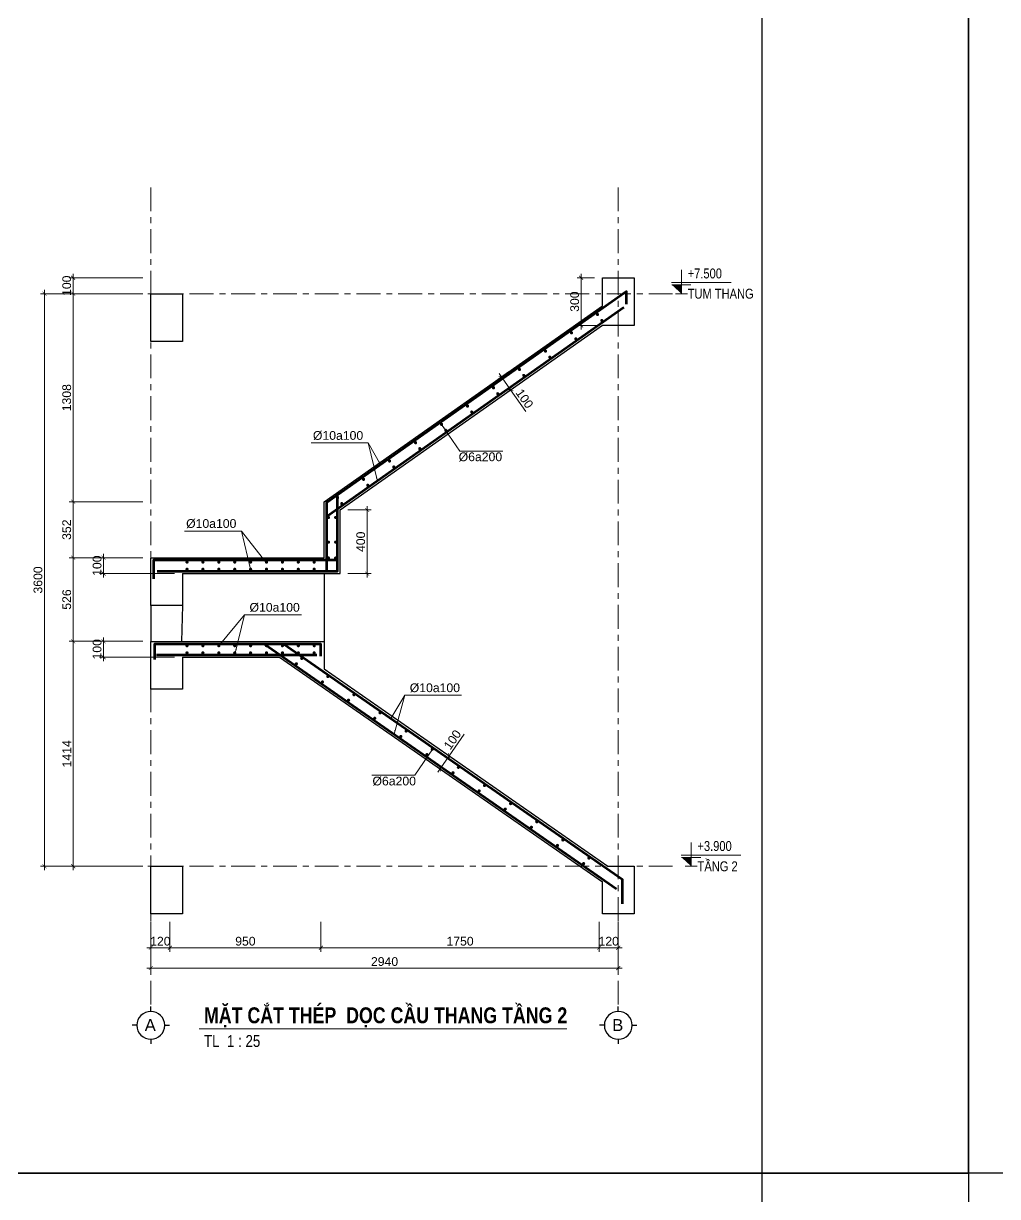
# Model space of a CAD drawing. Header units: millimetres. Extents: x 0 to 84000, y -29700 to 363007.
# Drawn here: x 18226 to 42731, y -586 to 28916 of the extents above; entities that cross this region are included whole.
import ezdxf

# ---------------------------------------------------------------- set-up
doc = ezdxf.new("R2010")
doc.units = ezdxf.units.MM
doc.linetypes.add('Grid Line', pattern=[10.5, 6, -1.5, 1.5, -1.5])
for name, color, linetype, lineweight in [('- Border', 7, 'Continuous', 25), ('- Dims', 8, 'Continuous', 13), ('- Note', 9, 'Continuous', 13), ('- RebarC', 10, 'Continuous', 50), ('- RebarL', 6, 'Continuous', 60), ('A-FLOR-LEVL', 51, 'Continuous', 13), ('G-ANNO-TTLB', 6, 'Continuous', 13), ('S-GRID', 1, 'Continuous', 13), ('S-GRID-IDEN', 1, 'Continuous', 25), ('S-Note', 9, 'Continuous', 13), ('S-Text', 3, 'Continuous', 25)]:
    doc.layers.add(name, color=color, linetype=linetype, lineweight=lineweight)
doc.layers.add('G-ANNO-NPLT', color=191, linetype='Continuous', plot=False)
doc.styles.add('Arial', font='arial.ttf')
doc.styles.add('Arial_1', font='arial.ttf', dxfattribs={"width": 0.8, "height": 125})
doc.styles.add('Arial_2', font='arial.ttf', dxfattribs={"width": 0.8, "height": 125})
doc.styles.add('Arial_4', font='arial.ttf', dxfattribs={"width": 0.8, "height": 3})
doc.styles.add('Arial_B_4', font='arialbd.ttf', dxfattribs={"width": 0.8, "height": 4})
doc.styles.add('R-Arial', font='arial.ttf')
doc.dimstyles.new('SC-25-100', dxfattribs={"dimtxt": 220, "dimasz": 100, "dimexe": 100, "dimexo": 200, "dimgap": 50, "dimtad": 1, "dimdec": 0, "dimlfac": 0.25, "dimzin": 0, "dimdsep": 46, "dimtxsty": 'R-Arial', "dimblk": 'ARCHTICK', "dimcen": 0.5, "dimdle": 100, "dimclrd": 256, "dimclre": 256, "dimclrt": 4, "dimadec": 0, "dimazin": 0, "dimtfac": 1, "dimtdec": 0, "dimtix": 1, "dimtmove": 0, "dimatfit": 3, "dimfxl": 1, "dimtolj": 1, "dimtzin": 0, "dimlwd": -1, "dimlwe": -1, "dimarcsym": 0})

# ---------------------------------------------------------------- blocks, each defined once
blk = doc.blocks.new('_ArchTick')
at = {"color": 0, "linetype": 'ByBlock', "const_width": 0.15}
blk.add_lwpolyline([(-0.5, -0.5), (0.5, 0.5)], dxfattribs=at)
blk = doc.blocks.new('*D457')
at = {"layer": '- Dims', "ltscale": 100, "transparency": 16777216}
for p, q in [((18754, 22220), (18754, 7620)), ((21230, 22120), (18654, 22120)), ((21230, 7720), (18654, 7720))]:
    blk.add_line(p, q, dxfattribs=at)
at = {"layer": 'Defpoints', "color": 0, "ltscale": 100, "transparency": 16777216}
for p in [(21430, 22120), (18754, 7720), (21430, 7720)]:
    blk.add_point(p, dxfattribs=at)
at = {"layer": '- Dims', "ltscale": 100, "transparency": 16777216, "xscale": 100, "yscale": 100, "zscale": 100}
for p, rotation in [((18754, 22120), 90), ((18754, 7720), 270)]:
    blk.add_blockref('_ArchTick', p, dxfattribs=dict(at, rotation=rotation))
at = {"layer": '- Dims', "color": 4, "ltscale": 100, "transparency": 16777216, "insert": (18592, 14920), "char_height": 220, "attachment_point": 5, "rotation": 90, "style": 'R-Arial'}
blk.add_mtext('\\A1;3600', dxfattribs=at)
blk = doc.blocks.new('Level - PVI_Level Head-1669212-CD_MẶT ĐỨNG TRỤC C-A')
at = {"layer": 'A-FLOR-LEVL'}
blk.add_hatch(color=256, dxfattribs=at).paths.add_polyline_path([(5080, -618), (4960, -508), (5080, -508)])
for p, q in [((5080, -618), (5080, -318)), ((4954, -478), (5704, -478)), ((4960, -508), (5200, -508)), ((5005, -618), (5155, -618))]:
    blk.add_line(p, q, dxfattribs=at)
blk = doc.blocks.new('*D458')
at = {"layer": '- Dims', "ltscale": 100, "transparency": 16777216}
for p, q in [((21230, 13377), (19377, 13377)), ((19477, 7620), (19477, 13477)), ((21230, 7720), (19377, 7720))]:
    blk.add_line(p, q, dxfattribs=at)
at = {"layer": 'Defpoints', "color": 0, "ltscale": 100, "transparency": 16777216}
for p in [(19477, 13377), (21430, 13377), (21430, 7720)]:
    blk.add_point(p, dxfattribs=at)
at = {"layer": '- Dims', "ltscale": 100, "transparency": 16777216, "xscale": 100, "yscale": 100, "zscale": 100}
for p, rotation in [((19477, 13377), 90), ((19477, 7720), 270)]:
    blk.add_blockref('_ArchTick', p, dxfattribs=dict(at, rotation=rotation))
at = {"layer": '- Dims', "color": 4, "ltscale": 100, "transparency": 16777216, "insert": (19317, 10548), "char_height": 220, "attachment_point": 5, "rotation": 90, "style": 'R-Arial'}
blk.add_mtext('\\A1;1414', dxfattribs=at)
blk = doc.blocks.new('*D459')
at = {"layer": '- Dims', "ltscale": 100, "transparency": 16777216}
for p, q in [((21230, 15480), (19377, 15480)), ((19477, 13277), (19477, 15580)), ((21230, 13377), (19377, 13377))]:
    blk.add_line(p, q, dxfattribs=at)
at = {"layer": 'Defpoints', "color": 0, "ltscale": 100, "transparency": 16777216}
for p in [(19477, 15480), (21430, 15480), (21430, 13377)]:
    blk.add_point(p, dxfattribs=at)
at = {"layer": '- Dims', "ltscale": 100, "transparency": 16777216, "xscale": 100, "yscale": 100, "zscale": 100}
for p, rotation in [((19477, 15480), 90), ((19477, 13377), 270)]:
    blk.add_blockref('_ArchTick', p, dxfattribs=dict(at, rotation=rotation))
at = {"layer": '- Dims', "color": 4, "ltscale": 100, "transparency": 16777216, "insert": (19315, 14428), "char_height": 220, "attachment_point": 5, "rotation": 90, "style": 'R-Arial'}
blk.add_mtext('\\A1;526', dxfattribs=at)
blk = doc.blocks.new('*D460')
at = {"layer": '- Dims', "ltscale": 100, "transparency": 16777216}
for p, q in [((21230, 16888), (19377, 16888)), ((19477, 15380), (19477, 16988)), ((21230, 15480), (19377, 15480))]:
    blk.add_line(p, q, dxfattribs=at)
at = {"layer": 'Defpoints', "color": 0, "ltscale": 100, "transparency": 16777216}
for p in [(19477, 16888), (21430, 16888), (21430, 15480)]:
    blk.add_point(p, dxfattribs=at)
at = {"layer": '- Dims', "ltscale": 100, "transparency": 16777216, "xscale": 100, "yscale": 100, "zscale": 100}
for p, rotation in [((19477, 16888), 90), ((19477, 15480), 270)]:
    blk.add_blockref('_ArchTick', p, dxfattribs=dict(at, rotation=rotation))
at = {"layer": '- Dims', "color": 4, "ltscale": 100, "transparency": 16777216, "insert": (19315, 16184), "char_height": 220, "attachment_point": 5, "rotation": 90, "style": 'R-Arial'}
blk.add_mtext('\\A1;352', dxfattribs=at)
blk = doc.blocks.new('*D461')
at = {"layer": '- Dims', "ltscale": 100, "transparency": 16777216}
for p, q in [((19477, 16788), (19477, 22220)), ((21230, 22120), (19377, 22120)), ((21230, 16888), (19377, 16888))]:
    blk.add_line(p, q, dxfattribs=at)
at = {"layer": 'Defpoints', "color": 0, "ltscale": 100, "transparency": 16777216}
for p in [(19477, 22120), (21430, 22120), (21430, 16888)]:
    blk.add_point(p, dxfattribs=at)
at = {"layer": '- Dims', "ltscale": 100, "transparency": 16777216, "xscale": 100, "yscale": 100, "zscale": 100}
for p, rotation in [((19477, 22120), 90), ((19477, 16888), 270)]:
    blk.add_blockref('_ArchTick', p, dxfattribs=dict(at, rotation=rotation))
at = {"layer": '- Dims', "color": 4, "ltscale": 100, "transparency": 16777216, "insert": (19315, 19504), "char_height": 220, "attachment_point": 5, "rotation": 90, "style": 'R-Arial'}
blk.add_mtext('\\A1;1308', dxfattribs=at)
blk = doc.blocks.new('*D462')
at = {"layer": '- Dims', "ltscale": 100, "transparency": 16777216}
for p, q in [((21430, 6320), (21430, 5572)), ((21910, 6320), (21910, 5572)), ((21430, 5672), (21330, 5672)), ((21430, 5672), (21910, 5672)), ((21910, 5672), (22010, 5672))]:
    blk.add_line(p, q, dxfattribs=at)
at = {"layer": 'Defpoints', "color": 0, "ltscale": 100, "transparency": 16777216}
for p in [(21430, 6520), (21910, 6520), (21910, 5672)]:
    blk.add_point(p, dxfattribs=at)
at = {"layer": '- Dims', "ltscale": 100, "transparency": 16777216, "xscale": 100, "yscale": 100, "zscale": 100}
blk.add_blockref('_ArchTick', (21430, 5672), dxfattribs=at)
at = {"layer": '- Dims', "ltscale": 100, "transparency": 16777216, "xscale": 100, "yscale": 100, "zscale": 100, "rotation": 180}
blk.add_blockref('_ArchTick', (21910, 5672), dxfattribs=at)
at = {"layer": '- Dims', "color": 4, "ltscale": 100, "transparency": 16777216, "insert": (21670, 5834), "char_height": 220, "attachment_point": 5, "style": 'R-Arial'}
blk.add_mtext('\\A1;120', dxfattribs=at)
blk = doc.blocks.new('*D463')
at = {"layer": '- Dims', "ltscale": 100, "transparency": 16777216}
for p, q in [((21910, 6320), (21910, 5572)), ((25710, 6320), (25710, 5572)), ((21810, 5672), (25810, 5672))]:
    blk.add_line(p, q, dxfattribs=at)
at = {"layer": 'Defpoints', "color": 0, "ltscale": 100, "transparency": 16777216}
for p in [(21910, 6520), (25710, 6520), (25710, 5672)]:
    blk.add_point(p, dxfattribs=at)
at = {"layer": '- Dims', "ltscale": 100, "transparency": 16777216, "xscale": 100, "yscale": 100, "zscale": 100, "rotation": 180}
blk.add_blockref('_ArchTick', (21910, 5672), dxfattribs=at)
at = {"layer": '- Dims', "ltscale": 100, "transparency": 16777216, "xscale": 100, "yscale": 100, "zscale": 100}
blk.add_blockref('_ArchTick', (25710, 5672), dxfattribs=at)
at = {"layer": '- Dims', "color": 4, "ltscale": 100, "transparency": 16777216, "insert": (23810, 5834), "char_height": 220, "attachment_point": 5, "style": 'R-Arial'}
blk.add_mtext('\\A1;950', dxfattribs=at)
blk = doc.blocks.new('*D464')
at = {"layer": '- Dims', "ltscale": 100, "transparency": 16777216}
for p, q in [((25710, 6320), (25710, 5572)), ((32710, 6320), (32710, 5572)), ((25610, 5672), (32810, 5672))]:
    blk.add_line(p, q, dxfattribs=at)
at = {"layer": 'Defpoints', "color": 0, "ltscale": 100, "transparency": 16777216}
for p in [(25710, 6520), (32710, 6520), (32710, 5672)]:
    blk.add_point(p, dxfattribs=at)
at = {"layer": '- Dims', "ltscale": 100, "transparency": 16777216, "xscale": 100, "yscale": 100, "zscale": 100, "rotation": 180}
blk.add_blockref('_ArchTick', (25710, 5672), dxfattribs=at)
at = {"layer": '- Dims', "ltscale": 100, "transparency": 16777216, "xscale": 100, "yscale": 100, "zscale": 100}
blk.add_blockref('_ArchTick', (32710, 5672), dxfattribs=at)
at = {"layer": '- Dims', "color": 4, "ltscale": 100, "transparency": 16777216, "insert": (29210, 5834), "char_height": 220, "attachment_point": 5, "style": 'R-Arial'}
blk.add_mtext('\\A1;1750', dxfattribs=at)
blk = doc.blocks.new('*D465')
at = {"layer": '- Dims', "ltscale": 100, "transparency": 16777216}
for p, q in [((21430, 6320), (21430, 5060)), ((33190, 6320), (33190, 5060)), ((21330, 5160), (33290, 5160))]:
    blk.add_line(p, q, dxfattribs=at)
at = {"layer": 'Defpoints', "color": 0, "ltscale": 100, "transparency": 16777216}
for p in [(21430, 6520), (33190, 6520), (33190, 5160)]:
    blk.add_point(p, dxfattribs=at)
at = {"layer": '- Dims', "ltscale": 100, "transparency": 16777216, "xscale": 100, "yscale": 100, "zscale": 100, "rotation": 180}
blk.add_blockref('_ArchTick', (21430, 5160), dxfattribs=at)
at = {"layer": '- Dims', "ltscale": 100, "transparency": 16777216, "xscale": 100, "yscale": 100, "zscale": 100}
blk.add_blockref('_ArchTick', (33190, 5160), dxfattribs=at)
at = {"layer": '- Dims', "color": 4, "ltscale": 100, "transparency": 16777216, "insert": (27310, 5322), "char_height": 220, "attachment_point": 5, "style": 'R-Arial'}
blk.add_mtext('\\A1;2940', dxfattribs=at)
blk = doc.blocks.new('*D466')
at = {"layer": '- Dims', "ltscale": 100, "transparency": 16777216}
for p, q in [((32710, 6320), (32710, 5572)), ((33190, 6049), (33190, 5572)), ((32710, 5672), (32610, 5672)), ((32710, 5672), (33190, 5672)), ((33190, 5672), (33290, 5672))]:
    blk.add_line(p, q, dxfattribs=at)
at = {"layer": 'Defpoints', "color": 0, "ltscale": 100, "transparency": 16777216}
for p in [(32710, 6520), (33190, 6249), (33190, 5672)]:
    blk.add_point(p, dxfattribs=at)
at = {"layer": '- Dims', "ltscale": 100, "transparency": 16777216, "xscale": 100, "yscale": 100, "zscale": 100}
blk.add_blockref('_ArchTick', (32710, 5672), dxfattribs=at)
at = {"layer": '- Dims', "ltscale": 100, "transparency": 16777216, "xscale": 100, "yscale": 100, "zscale": 100, "rotation": 180}
blk.add_blockref('_ArchTick', (33190, 5672), dxfattribs=at)
at = {"layer": '- Dims', "color": 4, "ltscale": 100, "transparency": 16777216, "insert": (32950, 5834), "char_height": 220, "attachment_point": 5, "style": 'R-Arial'}
blk.add_mtext('\\A1;120', dxfattribs=at)
blk = doc.blocks.new('Grid - Gird_A3-A4-1669209-CD_MẶT ĐỨNG TRỤC C-A')
at = {"layer": 'S-GRID-IDEN'}
for p, q in [((-3520, -1552), (-3520, -1492)), ((-3695, -1727), (-3755, -1727)), ((-3345, -1727), (-3285, -1727)), ((-3520, -1902), (-3520, -1962))]:
    blk.add_line(p, q, dxfattribs=at)
blk.add_circle((-3520, -1727), 175, dxfattribs=at)
blk = doc.blocks.new('*D467')
at = {"layer": '- Dims', "ltscale": 100, "transparency": 16777216}
for p, q in [((21230, 22520), (19377, 22520)), ((19477, 22520), (19477, 22620)), ((19477, 22120), (19477, 22520)), ((21230, 22120), (19377, 22120)), ((19477, 22120), (19477, 22020))]:
    blk.add_line(p, q, dxfattribs=at)
at = {"layer": 'Defpoints', "color": 0, "ltscale": 100, "transparency": 16777216}
for p in [(19477, 22520), (21430, 22520), (21430, 22120)]:
    blk.add_point(p, dxfattribs=at)
at = {"layer": '- Dims', "ltscale": 100, "transparency": 16777216, "xscale": 100, "yscale": 100, "zscale": 100}
for p, rotation in [((19477, 22520), 270), ((19477, 22120), 90)]:
    blk.add_blockref('_ArchTick', p, dxfattribs=dict(at, rotation=rotation))
at = {"layer": '- Dims', "color": 4, "ltscale": 100, "transparency": 16777216, "insert": (19315, 22320), "char_height": 220, "attachment_point": 5, "rotation": 90, "style": 'R-Arial'}
blk.add_mtext('\\A1;100', dxfattribs=at)
blk = doc.blocks.new('*D468')
at = {"layer": '- Dims', "ltscale": 100, "transparency": 16777216}
for p, q in [((28934, 10496), (29314, 11041)), ((28649, 10085), (28934, 10496)), ((28965, 10475), (29016, 10439)), ((28736, 10146), (28788, 10110))]:
    blk.add_line(p, q, dxfattribs=at)
at = {"layer": 'Defpoints', "color": 0, "ltscale": 100, "transparency": 16777216}
for p in [(28800, 10589), (28934, 10496), (28572, 10260)]:
    blk.add_point(p, dxfattribs=at)
at = {"layer": '- Dims', "ltscale": 100, "transparency": 16777216, "xscale": 100, "yscale": 100, "zscale": 100}
for p, rotation in [((28934, 10496), 55.19472113913832), ((28706, 10167), 235.1947211391383)]:
    blk.add_blockref('_ArchTick', p, dxfattribs=dict(at, rotation=rotation))
at = {"layer": '- Dims', "color": 4, "ltscale": 100, "transparency": 16777216, "insert": (29019, 10902), "char_height": 220, "attachment_point": 5, "rotation": 55.1947, "style": 'R-Arial'}
blk.add_mtext('\\A1;100', dxfattribs=at)
blk = doc.blocks.new('*D469')
at = {"layer": '- Dims', "ltscale": 100, "transparency": 16777216}
for p, q in [((30430, 20154), (30167, 19969)), ((30191, 20109), (30479, 19700)), ((30660, 19827), (30397, 19642)), ((30479, 19700), (30862, 19156))]:
    blk.add_line(p, q, dxfattribs=at)
at = {"layer": 'Defpoints', "color": 0, "ltscale": 100, "transparency": 16777216}
for p in [(30594, 20270), (30824, 19943), (30479, 19700)]:
    blk.add_point(p, dxfattribs=at)
at = {"layer": '- Dims', "ltscale": 100, "transparency": 16777216, "xscale": 100, "yscale": 100, "zscale": 100}
for p, rotation in [((30249, 20027), 125.1455454997062), ((30479, 19700), 305.1455454997062)]:
    blk.add_blockref('_ArchTick', p, dxfattribs=dict(at, rotation=rotation))
at = {"layer": '- Dims', "color": 4, "ltscale": 100, "transparency": 16777216, "insert": (30832, 19481), "char_height": 220, "attachment_point": 5, "rotation": 305.1455, "style": 'R-Arial'}
blk.add_mtext('\\A1;100', dxfattribs=at)
blk = doc.blocks.new('*D470')
at = {"layer": '- Dims', "ltscale": 100, "transparency": 16777216}
for p, q in [((21230, 13377), (20141, 13377)), ((20241, 13377), (20241, 13477)), ((20241, 13377), (20241, 12977)), ((22030, 12977), (20141, 12977)), ((20241, 12977), (20241, 12877))]:
    blk.add_line(p, q, dxfattribs=at)
at = {"layer": 'Defpoints', "color": 0, "ltscale": 100, "transparency": 16777216}
for p in [(21430, 13377), (20241, 12977), (22230, 12977)]:
    blk.add_point(p, dxfattribs=at)
at = {"layer": '- Dims', "ltscale": 100, "transparency": 16777216, "xscale": 100, "yscale": 100, "zscale": 100}
for p, rotation in [((20241, 13377), 270), ((20241, 12977), 90)]:
    blk.add_blockref('_ArchTick', p, dxfattribs=dict(at, rotation=rotation))
at = {"layer": '- Dims', "color": 4, "ltscale": 100, "transparency": 16777216, "insert": (20079, 13177), "char_height": 220, "attachment_point": 5, "rotation": 90, "style": 'R-Arial'}
blk.add_mtext('\\A1;100', dxfattribs=at)
blk = doc.blocks.new('*D471')
at = {"layer": '- Dims', "ltscale": 100, "transparency": 16777216}
for p, q in [((21230, 15480), (20141, 15480)), ((20241, 15480), (20241, 15580)), ((20241, 15480), (20241, 15080)), ((22030, 15080), (20141, 15080)), ((20241, 15080), (20241, 14980))]:
    blk.add_line(p, q, dxfattribs=at)
at = {"layer": 'Defpoints', "color": 0, "ltscale": 100, "transparency": 16777216}
for p in [(21430, 15480), (20241, 15080), (22230, 15080)]:
    blk.add_point(p, dxfattribs=at)
at = {"layer": '- Dims', "ltscale": 100, "transparency": 16777216, "xscale": 100, "yscale": 100, "zscale": 100}
for p, rotation in [((20241, 15480), 270), ((20241, 15080), 90)]:
    blk.add_blockref('_ArchTick', p, dxfattribs=dict(at, rotation=rotation))
at = {"layer": '- Dims', "color": 4, "ltscale": 100, "transparency": 16777216, "insert": (20079, 15280), "char_height": 220, "attachment_point": 5, "rotation": 90, "style": 'R-Arial'}
blk.add_mtext('\\A1;100', dxfattribs=at)
blk = doc.blocks.new('*D472')
at = {"layer": '- Dims', "ltscale": 100, "transparency": 16777216}
for p, q in [((26390, 16680), (26973, 16680)), ((26873, 16780), (26873, 14980)), ((26390, 15080), (26973, 15080))]:
    blk.add_line(p, q, dxfattribs=at)
at = {"layer": 'Defpoints', "color": 0, "ltscale": 100, "transparency": 16777216}
for p in [(26190, 16680), (26190, 15080), (26873, 15080)]:
    blk.add_point(p, dxfattribs=at)
at = {"layer": '- Dims', "ltscale": 100, "transparency": 16777216, "xscale": 100, "yscale": 100, "zscale": 100}
for p, rotation in [((26873, 16680), 90), ((26873, 15080), 270)]:
    blk.add_blockref('_ArchTick', p, dxfattribs=dict(at, rotation=rotation))
at = {"layer": '- Dims', "color": 4, "ltscale": 100, "transparency": 16777216, "insert": (26711, 15880), "char_height": 220, "attachment_point": 5, "rotation": 90, "style": 'R-Arial'}
blk.add_mtext('\\A1;400', dxfattribs=at)
blk = doc.blocks.new('*D473')
at = {"layer": '- Dims', "ltscale": 100, "transparency": 16777216}
for p, q in [((32590, 22520), (32156, 22520)), ((32256, 21220), (32256, 22620)), ((32687, 21320), (32156, 21320))]:
    blk.add_line(p, q, dxfattribs=at)
at = {"layer": 'Defpoints', "color": 0, "ltscale": 100, "transparency": 16777216}
for p in [(32256, 22520), (32790, 22520), (32887, 21320)]:
    blk.add_point(p, dxfattribs=at)
at = {"layer": '- Dims', "ltscale": 100, "transparency": 16777216, "xscale": 100, "yscale": 100, "zscale": 100}
for p, rotation in [((32256, 22520), 90), ((32256, 21320), 270)]:
    blk.add_blockref('_ArchTick', p, dxfattribs=dict(at, rotation=rotation))
at = {"layer": '- Dims', "color": 4, "ltscale": 100, "transparency": 16777216, "insert": (32094, 21920), "char_height": 220, "attachment_point": 5, "rotation": 90, "style": 'R-Arial'}
blk.add_mtext('\\A1;300', dxfattribs=at)

msp = doc.modelspace()

# ---------------------------------------------------------------- linework, layer by layer
at = {"layer": '- Border', "ltscale": 100}
for p, q in [((25789.8, 15079.8), (25789.8, 12681.5)), ((21429.8, 14279.8), (21429.8, 13376.6)), ((22229.8, 14279.8), (22201.4, 13376.6))]:
    msp.add_line(p, q, dxfattribs=at)
for points in [[(32789.8, 21815.8), (32789.8, 22519.8), (33589.8, 22519.8), (33589.8, 21319.8), (32789.8, 21319.8), (32789.8, 21326.6)], [(21909.8, 15479.8), (25789.8, 15479.8), (25789.8, 16887.8), (32789.8, 21815.8)], [(22229.8, 15079.8), (26189.8, 15079.8), (26189.8, 16680.2), (32789.8, 21326.6)], [(22229.8, 15079.8), (22229.8, 14279.8), (21429.8, 14279.8), (21429.8, 15479.8), (22229.8, 15479.8)], [(22229.8, 12976.6), (22229.8, 12176.6), (21429.8, 12176.6), (21429.8, 13376.6), (22229.8, 13376.6)], [(22201.4, 13376.6), (25789.8, 13376.6)], [(22229.8, 12976.6), (24664.4, 12976.6), (32789.8, 7328.2)], [(25789.8, 12681.5), (32927.3, 7719.8)], [(32927.3, 7719.8), (33589.8, 7719.8), (33589.8, 6519.8), (32789.8, 6519.8), (32789.8, 7328.2)]]:
    msp.add_lwpolyline(points, dxfattribs=at)
for points in [[(21429.8, 22119.8), (22229.8, 22119.8), (22229.8, 20919.8), (21429.8, 20919.8)], [(21429.8, 7719.8), (22229.8, 7719.8), (22229.8, 6519.8), (21429.8, 6519.8)]]:
    msp.add_lwpolyline(points, close=True, dxfattribs=at)
at = {"layer": '- RebarC', "ltscale": 100, "const_width": 40}
for points in [[(32689.1, 21595.7, -1), (32649.1, 21595.7, -1)], [(32795.5, 21445.6, -1), (32755.5, 21445.6, -1)], [(32034.9, 21135.2, -1), (31994.9, 21135.2, -1)], [(32141.3, 20985, -1), (32101.3, 20985, -1)], [(31380.8, 20674.6, -1), (31340.8, 20674.6, -1)], [(31487.2, 20524.5, -1), (31447.2, 20524.5, -1)], [(30726.6, 20214.1, -1), (30686.6, 20214.1, -1)], [(30833, 20064, -1), (30793, 20064, -1)], [(30072.4, 19753.6, -1), (30032.4, 19753.6, -1)], [(30178.9, 19603.5, -1), (30138.9, 19603.5, -1)], [(29418.3, 19293.1, -1), (29378.3, 19293.1, -1)], [(29524.7, 19142.9, -1), (29484.7, 19142.9, -1)], [(28764.1, 18832.5, -1), (28724.1, 18832.5, -1)], [(28870.6, 18682.4, -1), (28830.6, 18682.4, -1)], [(28110, 18372, -1), (28070, 18372, -1)], [(28216.4, 18221.9, -1), (28176.4, 18221.9, -1)], [(27455.8, 17911.5, -1), (27415.8, 17911.5, -1)], [(27562.2, 17761.4, -1), (27522.2, 17761.4, -1)], [(26801.7, 17451, -1), (26761.7, 17451, -1)], [(26908.1, 17300.8, -1), (26868.1, 17300.8, -1)], [(26147.5, 16990.5, -1), (26107.5, 16990.5, -1)], [(26253.9, 16840.3, -1), (26213.9, 16840.3, -1)], [(25879.4, 16491.9, 1), (25919.4, 16491.9, 1)], [(26100.2, 16491.9, -1), (26060.2, 16491.9, -1)], [(25879.4, 15871.7, 1), (25919.4, 15871.7, 1)], [(26100.2, 15871.7, -1), (26060.2, 15871.7, -1)], [(22320.9, 15369.8, 1), (22360.9, 15369.8, 1)], [(22720.9, 15369.8, 1), (22760.9, 15369.8, 1)], [(23120.9, 15369.8, 1), (23160.9, 15369.8, 1)], [(23520.9, 15369.8, 1), (23560.9, 15369.8, 1)], [(23920.9, 15369.8, 1), (23960.9, 15369.8, 1)], [(24320.9, 15369.8, 1), (24360.9, 15369.8, 1)], [(24720.9, 15369.8, 1), (24760.9, 15369.8, 1)], [(25120.9, 15369.8, 1), (25160.9, 15369.8, 1)], [(25520.9, 15369.8, 1), (25560.9, 15369.8, 1)], [(25879.4, 15471.7, 1), (25919.4, 15471.7, 1)], [(26100.2, 15471.7, -1), (26060.2, 15471.7, -1)], [(22320.9, 15189.8, -1), (22360.9, 15189.8, -1)], [(22720.9, 15189.8, -1), (22760.9, 15189.8, -1)], [(23120.9, 15189.8, -1), (23160.9, 15189.8, -1)], [(23520.9, 15189.8, -1), (23560.9, 15189.8, -1)], [(23920.9, 15189.8, -1), (23960.9, 15189.8, -1)], [(24320.9, 15189.8, -1), (24360.9, 15189.8, -1)], [(24720.9, 15189.8, -1), (24760.9, 15189.8, -1)], [(25120.9, 15189.8, -1), (25160.9, 15189.8, -1)], [(25520.9, 15189.8, -1), (25560.9, 15189.8, -1)], [(22320.9, 13266.6, 1), (22360.9, 13266.6, 1)], [(22720.9, 13266.6, 1), (22760.9, 13266.6, 1)], [(23120.9, 13266.6, 1), (23160.9, 13266.6, 1)], [(23520.9, 13266.6, 1), (23560.9, 13266.6, 1)], [(23920.9, 13266.6, 1), (23960.9, 13266.6, 1)], [(24320.9, 13266.6, 1), (24360.9, 13266.6, 1)], [(24720.9, 13266.6, 1), (24760.9, 13266.6, 1)], [(25120.9, 13266.6, 1), (25160.9, 13266.6, 1)], [(25520.9, 13266.6, 1), (25560.9, 13266.6, 1)], [(22320.9, 13086.6, -1), (22360.9, 13086.6, -1)], [(22720.9, 13086.6, -1), (22760.9, 13086.6, -1)], [(23120.9, 13086.6, -1), (23160.9, 13086.6, -1)], [(23520.9, 13086.6, -1), (23560.9, 13086.6, -1)], [(23920.9, 13086.6, -1), (23960.9, 13086.6, -1)], [(24320.9, 13086.6, -1), (24360.9, 13086.6, -1)], [(24720.9, 13086.6, -1), (24760.9, 13086.6, -1)], [(25120.9, 13086.6, -1), (25160.9, 13086.6, -1)], [(25207, 12948.1, -1), (25247, 12948.1, -1)], [(25520.9, 13086.6, -1), (25560.9, 13086.6, -1)], [(25071.7, 12810.6, -1), (25111.7, 12810.6, -1)], [(25728.6, 12354, -1), (25768.6, 12354, -1)], [(25863.8, 12491.5, -1), (25903.8, 12491.5, -1)], [(26385.4, 11897.3, -1), (26425.4, 11897.3, -1)], [(26520.7, 12034.8, -1), (26560.7, 12034.8, -1)], [(27177.6, 11578.2, -1), (27217.6, 11578.2, -1)], [(27042.3, 11440.7, -1), (27082.3, 11440.7, -1)], [(27699.2, 10984.1, -1), (27739.2, 10984.1, -1)], [(27834.5, 11121.6, -1), (27874.5, 11121.6, -1)], [(28491.4, 10664.9, -1), (28531.4, 10664.9, -1)], [(28356.1, 10527.4, -1), (28396.1, 10527.4, -1)], [(29013, 10070.8, -1), (29053, 10070.8, -1)], [(29148.2, 10208.3, -1), (29188.2, 10208.3, -1)], [(29805.1, 9751.7, -1), (29845.1, 9751.7, -1)], [(29669.8, 9614.2, -1), (29709.8, 9614.2, -1)], [(30326.7, 9157.5, -1), (30366.7, 9157.5, -1)], [(30462, 9295, -1), (30502, 9295, -1)], [(31118.9, 8838.4, -1), (31158.9, 8838.4, -1)], [(30983.6, 8700.9, -1), (31023.6, 8700.9, -1)], [(31640.5, 8244.3, -1), (31680.5, 8244.3, -1)], [(31775.7, 8381.8, -1), (31815.7, 8381.8, -1)], [(32297.3, 7787.6, -1), (32337.3, 7787.6, -1)], [(32432.6, 7925.2, -1), (32472.6, 7925.2, -1)]]:
    msp.add_lwpolyline(points, format="xyb", close=True, dxfattribs=at)
at = {"layer": '- RebarL', "ltscale": 100}
for points in [[(33398.2, 21859.9), (33398.2, 22170.7), (25849.8, 16856.6), (25849.8, 15139.8)], [(25849.8, 16514.2), (33331.8, 21781.5)], [(21589.5, 15139.8), (26129.8, 15139.8), (26129.8, 17053.8)], [(26129.8, 15419.8), (21499.4, 15419.8), (21499.4, 14948.8)], [(21533, 12918.9), (21533, 13316.6), (25702.4, 13316.6), (25702.4, 13003.5)], [(24280.4, 13316.6), (33149.1, 7151.6)], [(24771, 13316.6), (33287, 7396.7), (33287, 6774.9)], [(21577.1, 13036.6), (25608.4, 13036.6)], [(21711.5, 13036.6), (25173.8, 13036.6)]]:
    msp.add_lwpolyline(points, dxfattribs=at)
at = {"layer": 'A-FLOR-LEVL', "linetype": 'Grid Line', "ltscale": 100}
for points in [[(34555.2, 22119.8), (19215.5, 22119.8)], [(34555.2, 7719.8), (19215.5, 7719.8)]]:
    msp.add_lwpolyline(points, dxfattribs=at)
at = {"layer": 'Defpoints'}
msp.add_lwpolyline([(36800, 237600), (36800, -29700)], dxfattribs=at)
for points in [[(42000, 29700), (42000, 0), (0, 0), (0, 29700)], [(84000, 29700), (84000, 0), (42000, 0), (42000, 29700)], [(42000, 0), (42000, -29700), (0, -29700), (0, 0)]]:
    msp.add_lwpolyline(points, close=True, dxfattribs=at)
at = {"layer": 'G-ANNO-NPLT', "lineweight": 13}
msp.add_line((22650.2, 3630.9), (31896, 3630.9), dxfattribs=at)
at = {"layer": 'S-GRID', "linetype": 'Grid Line', "ltscale": 100}
for points in [[(21429.8, 24791.9), (21429.8, 4191.3)], [(33189.8, 24791.9), (33189.8, 4191.3)]]:
    msp.add_lwpolyline(points, dxfattribs=at)

# ---------------------------------------------------------------- block references
at = {"layer": 'A-FLOR-LEVL', "xscale": 2, "yscale": 2, "zscale": 2}
for p in [(24618.5, 23354.8), (24864.8, 8954.8)]:
    msp.add_blockref('Level - PVI_Level Head-1669212-CD_MẶT ĐỨNG TRỤC C-A', p, dxfattribs=at)
at = {"layer": 'S-GRID-IDEN', "xscale": -2, "yscale": 2, "zscale": 2}
for p in [(14389.8, 7174.3), (26149.8, 7174.3)]:
    msp.add_blockref('Grid - Gird_A3-A4-1669209-CD_MẶT ĐỨNG TRỤC C-A', p, dxfattribs=at)

# ---------------------------------------------------------------- texts
at = {"layer": 'A-FLOR-LEVL', "char_height": 250, "attachment_point": 1}
for s, insert, width, style in [('+7.500', (34935.6, 22754), 1038.987, 'Arial_1'), ('TUM THANG', (34935.6, 22243.9), 1683.6, 'Arial_1'), ('+3.900', (35181.9, 8354), 1038.987, 'Arial_1'), ('T', (35181.9, 7843.9), 211.645, 'Arial_1'), ('\\fArial|b0|i0|c254|p34|;\\W.8;Ầ', (35356.5, 7843.9), 224.472, 'Arial_2'), ('NG 2', (35541.7, 7843.9), 788.86, 'Arial_1')]:
    msp.add_mtext(s, dxfattribs=dict(at, insert=insert, width=width, style=style))
at = {"layer": 'G-ANNO-TTLB', "attachment_point": 1}
for s, insert, char_height, width, style in [('MẶT CẮT THÉP  DỌC CẦU THANG TẦNG 2', (22768.3, 4171.7), 400, 9535.827, 'Arial_B_4'), ('TL  1 : 25', (22768.3, 3475.8), 300, 1757.299, 'Arial_4')]:
    msp.add_mtext(s, dxfattribs=dict(at, insert=insert, char_height=char_height, width=width, style=style))
at = {"layer": 'S-GRID-IDEN', "lineweight": 13, "char_height": 300, "attachment_point": 3, "style": 'Arial'}
for s, insert, width in [('A', (21556.5, 3876), 223.227), ('B', (33316.5, 3876), 295.021)]:
    msp.add_mtext(s, dxfattribs=dict(at, insert=insert, width=width))
at = {"layer": 'S-Text', "style": 'R-Arial'}
for s, p in [('%%C10a100', (25508.4, 18444.5)), ('%%C6a200', (29174.7, 17907.6)), ('%%C10a100', (22318.6, 16229.9)), ('%%C10a100', (23913.3, 14121.5)), ('%%C10a100', (27944, 12099.3)), ('%%C6a200', (27006.6, 9753.4))]:
    msp.add_text(s, height=220, dxfattribs=at).set_placement(p)

# ---------------------------------------------------------------- dimensions: what is measured, and where the dimension line sits
at = {"layer": '- Dims', "ltscale": 100}
for base, p1, p2, picture, middle in [((19477.4, 22519.8), (21429.8, 22119.8), (21429.8, 22519.8), '*D467', (19315.1, 22319.8)), ((19477.4, 22119.8), (21429.8, 16887.8), (21429.8, 22119.8), '*D461', (19315, 19503.8)), ((19477.4, 16887.8), (21429.8, 15479.8), (21429.8, 16887.8), '*D460', (19315, 16183.8)), ((19477.4, 15479.8), (21429.8, 13376.6), (21429.8, 15479.8), '*D459', (19315.1, 14428.2))]:
    dim = msp.add_linear_dim(base=base, p1=p1, p2=p2, angle=90, dimstyle='SC-25-100', override={"dimtmove": 1}, dxfattribs=at)
    dim.commit()
    dim.dimension.update_dxf_attribs({"geometry": picture, "text_midpoint": middle})
for base, p1, p2, picture, middle in [((32256.1, 22519.8), (32886.8, 21319.8), (32789.8, 22519.8), '*D473', (32093.7, 21919.8)), ((18754.4, 7719.8), (21429.8, 22119.8), (21429.8, 7719.8), '*D457', (18592, 14919.8)), ((26873.4, 15079.8), (26189.8, 16680.2), (26189.8, 15079.8), '*D472', (26711, 15880)), ((20241.2, 15079.8), (21429.8, 15479.8), (22229.8, 15079.8), '*D471', (20078.8, 15279.8)), ((19477.4, 13376.6), (21429.8, 7719.8), (21429.8, 13376.6), '*D458', (19317, 10548.2)), ((20241.2, 12976.6), (21429.8, 13376.6), (22229.8, 12976.6), '*D470', (20078.8, 13176.6))]:
    dim = msp.add_linear_dim(base=base, p1=p1, p2=p2, angle=90, dimstyle='SC-25-100', dxfattribs=at)
    dim.commit()
    dim.dimension.update_dxf_attribs({"geometry": picture, "text_midpoint": middle})
for base, p1, p2, angle, picture, middle in [((30479.1, 19699.8), (30593.6, 20269.6), (30823.8, 19942.5), 305.14555, '*D469', (30699.2, 19387.2)), ((28934.2, 10495.7), (28572, 10260.2), (28800.4, 10588.7), 55.19472, '*D468', (29152.4, 10809.6))]:
    dim = msp.add_linear_dim(base=base, p1=p1, p2=p2, angle=angle, dimstyle='SC-25-100', dxfattribs=at)
    dim.commit()
    dim.dimension.update_dxf_attribs({"geometry": picture, "text_midpoint": middle, "dimtype": 161})
for base, p2, picture, middle in [((21909.8, 5672.1), (21909.8, 6519.8), '*D462', (21669.8, 5834.4)), ((33189.8, 5160.1), (33189.8, 6519.8), '*D465', (27309.8, 5322.4))]:
    dim = msp.add_linear_dim(base=base, p1=(21429.8, 6519.8), p2=p2, dimstyle='SC-25-100', dxfattribs=at)
    dim.commit()
    dim.dimension.update_dxf_attribs({"geometry": picture, "text_midpoint": middle})
for base, p1, p2, picture, middle in [((25709.8, 5672.1), (21909.8, 6519.8), (25709.8, 6519.8), '*D463', (23809.8, 5834.4)), ((32709.8, 5672.1), (25709.8, 6519.8), (32709.8, 6519.8), '*D464', (29209.8, 5834.4)), ((33189.8, 5672.1), (32709.8, 6519.8), (33189.8, 6249), '*D466', (32949.8, 5834.4))]:
    dim = msp.add_linear_dim(base=base, p1=p1, p2=p2, dimstyle='SC-25-100', override={"dimtmove": 1}, dxfattribs=at)
    dim.commit()
    dim.dimension.update_dxf_attribs({"geometry": picture, "text_midpoint": middle})

# ---------------------------------------------------------------- leaders
at = {"layer": '- Note', "ltscale": 100}
for points in [[(28747, 18829.6), (29200.9, 18163.4), (30283.1, 18163.4)], [(27130.7, 17404.4), (26897.8, 18365.9)], [(23940.9, 15189.8), (23708, 16151.3)], [(23553.4, 13081.4), (23786.3, 14042.9)], [(27549.7, 11044), (27817, 12020.7)], [(28525.8, 10675.4), (28071.8, 10009.2), (26989.6, 10009.2)]]:
    msp.add_leader(points, dimstyle='SC-25-100', override={"dimgap": 50, "dimtad": 0}, dxfattribs=at)
at = {"layer": 'S-Note'}
for points in [[(27218.9, 17810.9), (26897.8, 18365.9), (25467.2, 18365.9)], [(24320.9, 15369.8), (23708, 16151.3), (22277.4, 16151.3)], [(23140.9, 13266.6), (23786.3, 14042.9), (25216.9, 14042.9)], [(27470.2, 11440.2), (27817, 12020.7), (29247.6, 12020.7)]]:
    msp.add_leader(points, dimstyle='SC-25-100', override={"dimtxsty": 'R-Arial'}, dxfattribs=at)

doc.saveas('drawing.dxf')
